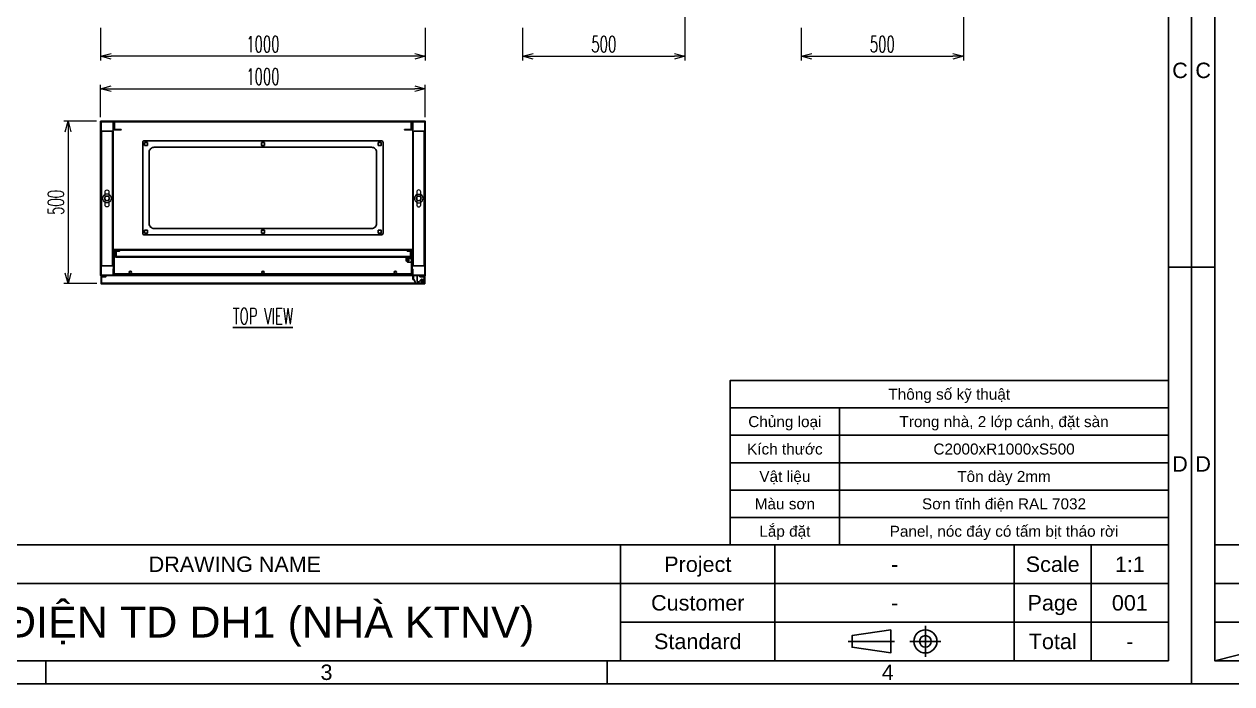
# Model space of a CAD drawing. Header units: millimetres. Extents: x 173893 to 258446, y -176540 to -123824.
# Drawn here: x 187326 to 191045, y -154576 to -152545 of the extents above; entities that cross this region are included whole.
import ezdxf
from ezdxf.enums import TextEntityAlignment as Align

# ---------------------------------------------------------------- set-up
doc = ezdxf.new("R2010")
doc.units = ezdxf.units.MM
doc.header["$LTSCALE"] = 3
doc.linetypes.add('ACAD_ISO04W100', pattern=[30, 24, -3, 0, -3])
doc.linetypes.add('HIDDEN', pattern=[9.525, 6.35, -3.175])
for name, color, linetype in [('@.TEXT', 7, 'Continuous'), ('@.VISIBLE', 7, 'Continuous'), ('centerline', 6, 'ACAD_ISO04W100'), ('dim', 7, 'Continuous'), ('EQUIPMENT', 4, 'Continuous'), ('equipments', 2, 'Continuous')]:
    doc.layers.add(name, color=color, linetype=linetype)
doc.styles.add('Ann_w01', font='romans.shx', dxfattribs={"width": 0.6, "bigfont": 'chineset.shx'})
doc.styles.add('Arial', font='arial.ttf')
doc.dimstyles.new('Dim 01_SC25', dxfattribs={"dimscale": 25, "dimtxt": 2, "dimasz": 1.3, "dimexe": 0.5, "dimexo": 0.5, "dimgap": 0.5, "dimtad": 1, "dimdec": 1, "dimzin": 12, "dimdsep": 46, "dimtxsty": 'Ann_w01', "dimblk": 'OPEN30', "dimcen": 1.5, "dimclrd": 6, "dimclre": 6, "dimclrt": 3, "dimadec": 1, "dimazin": 3, "dimtm": 1e-09, "dimtfac": 1, "dimtdec": 1, "dimtix": 1, "dimtmove": 0, "dimatfit": 3, "dimldrblk": 'OPEN30', "dimfxl": 1, "dimtolj": 1, "dimlwd": 0, "dimlwe": 0, "dimarcsym": 0})

# ---------------------------------------------------------------- blocks, each defined once
blk = doc.blocks.new('Bảng thông số (Made by Tung)')
at = {"color": 8}
for points in [[(-80, 25), (0, 25), (0, 30), (-80, 30)], [(-80, 20), (-60, 20), (-60, 25), (-80, 25)], [(-60, 20), (0, 20), (0, 25), (-60, 25)], [(-80, 15), (-60, 15), (-60, 20), (-80, 20)], [(-60, 15), (0, 15), (0, 20), (-60, 20)], [(-80, 10), (-60, 10), (-60, 15), (-80, 15)], [(-60, 10), (0, 10), (0, 15), (-60, 15)], [(-80, 5), (-60, 5), (-60, 10), (-80, 10)], [(-60, 5), (0, 5), (0, 10), (-60, 10)], [(-80, 0), (-60, 0), (-60, 5), (-80, 5)], [(-60, 0), (0, 0), (0, 5), (-60, 5)]]:
    blk.add_lwpolyline(points, close=True, dxfattribs=at)
at = {"color": 4, "style": 'Arial'}
for tag, p in [('FORM', (-30, 22.5)), ('SIZE', (-30, 17.5)), ('MATERIAL', (-30, 12.5)), ('PAINTING', (-30, 7.5)), ('ASSEMBLY', (-30, 2.5))]:
    blk.add_attdef(tag, text='', height=2, dxfattribs=at).set_placement(p, align=Align.MIDDLE_CENTER)
at = {"layer": '@.TEXT', "color": 1, "style": 'Arial'}
blk.add_text('Thông số kỹ thuật', height=2, dxfattribs=at).set_placement((-40, 27.5), align=Align.MIDDLE_CENTER)
at = {"layer": '@.TEXT', "color": 2, "style": 'Arial'}
for s, p in [('Chủng loại', (-70, 22.5)), ('Kích thước', (-70, 17.5)), ('Vật liệu', (-70, 12.5)), ('Màu sơn', (-70, 7.5)), ('Lắp đặt', (-70, 2.5))]:
    blk.add_text(s, height=2, dxfattribs=at).set_placement(p, align=Align.MIDDLE_CENTER)
blk = doc.blocks.new('Standard ISO')
at = {"color": 6}
for p, q in [((4, -2), (4, 2)), ((-6, 0), (0, 0)), ((6, 0), (2, 0))]:
    blk.add_line(p, q, dxfattribs=at)
blk.add_lwpolyline([(-0.5, 1.5), (-0.5, -1.5), (-5.5, -0.75), (-5.5, 0.75), (-0.5, 1.5)])
for radius in [1.5, 0.75]:
    blk.add_circle((4, 0), radius)
blk = doc.blocks.new('KHUNG BAN VE (Made by Tung)')
at = {"layer": '@.VISIBLE', "color": 8}
for p, q in [((3, 54), (0, 54)), ((294, 54), (297, 54)), ((223, 18), (223, 3)), ((243, 18), (243, 3)), ((274, 18), (274, 3)), ((284, 18), (284, 3)), ((3, 13), (73, 13)), ((123, 13), (294, 13)), ((3, 8), (73, 8)), ((23, 8), (3, 3)), ((223, 8), (294, 8)), ((148.5, 3), (148.5, 0)), ((221.25, 3), (221.25, 0))]:
    blk.add_line(p, q, dxfattribs=at)
for points in [[(0, 0), (297, 0), (297, 210), (0, 210)], [(3, 3), (294, 3), (294, 207), (3, 207)], [(3, 18), (294, 18), (294, 3), (3, 3)]]:
    blk.add_lwpolyline(points, close=True, dxfattribs=at)
blk.add_blockref('Standard ISO', (258.5, 5.5))
at = {"layer": '@.TEXT', "color": 1, "style": 'Arial'}
for s, p in [('C', (1.5, 79.5)), ('C', (295.5, 79.5)), ('D', (1.5, 28.5)), ('D', (295.5, 28.5)), ('3', (184.875, 1.5)), ('4', (257.625, 1.5))]:
    blk.add_text(s, height=2, dxfattribs=at).set_placement(p, align=Align.MIDDLE_CENTER)
at = {"layer": '@.TEXT', "color": 2, "style": 'Arial'}
for s, p in [('DRAWING NAME', (173, 15.5)), ('Project', (233, 15.5)), ('Scale', (279, 15.5)), ('Customer', (233, 10.5)), ('Page', (279, 10.5)), ('Standard', (233, 5.5)), ('Total', (279, 5.5))]:
    blk.add_text(s, height=2, dxfattribs=at).set_placement(p, align=Align.MIDDLE_CENTER)
at = {"layer": '@.TEXT', "color": 1, "style": 'Arial'}
for tag, height, p in [('DESIGNER_NAME', 2, (38, 15.5)), ('PROJECT_CODE', 2, (258.5, 15.5)), ('SCALE', 2, (289, 15.5)), ('APPROVED_NAME', 2, (38, 10.5)), ('CUSTOMER_NAME', 2, (258.5, 10.5)), ('PAGE', 2, (289, 10.5)), ('DRAWING_NAME', 4, (173, 8)), ('TOTAL', 2, (289, 5.5))]:
    blk.add_attdef(tag, text='', height=height, dxfattribs=at).set_placement(p, align=Align.MIDDLE_CENTER)
blk = doc.blocks.new('_Open30')
at = {"color": 0, "linetype": 'ByBlock', "lineweight": -2}
for p, q in [((-1, 0.27), (0, 0)), ((0, 0), (-1, -0.27)), ((0, 0), (-1, 0))]:
    blk.add_line(p, q, dxfattribs=at)
blk = doc.blocks.new('*D159')
at = {"layer": 'Defpoints', "color": 0, "transparency": 16777216}
for p in [(188561.3, -152743.9), (187561.3, -152843.9), (188561.3, -152843.9)]:
    blk.add_point(p, dxfattribs=at)
at = {"layer": 'dim', "color": 6, "lineweight": 0, "transparency": 16777216}
for p, q in [((187561.3, -152831.4), (187561.3, -152731.4)), ((187593.8, -152743.9), (188528.8, -152743.9)), ((188561.3, -152831.4), (188561.3, -152731.4))]:
    blk.add_line(p, q, dxfattribs=at)
at = {"layer": 'dim', "color": 6, "lineweight": 0, "transparency": 16777216, "xscale": 32.5, "yscale": 32.5, "zscale": 32.5, "rotation": 180}
blk.add_blockref('_Open30', (187561.3, -152743.9), dxfattribs=at)
at = {"layer": 'dim', "color": 6, "lineweight": 0, "transparency": 16777216, "xscale": 32.5, "yscale": 32.5, "zscale": 32.5}
blk.add_blockref('_Open30', (188561.3, -152743.9), dxfattribs=at)
at = {"layer": 'dim', "color": 3, "transparency": 16777216, "insert": (188061.3, -152706.4), "char_height": 50, "attachment_point": 5, "style": 'Ann_w01'}
blk.add_mtext('\\A1;1000', dxfattribs=at)
blk = doc.blocks.new('*D160')
at = {"layer": 'Defpoints', "color": 0, "transparency": 16777216}
for p in [(187561.3, -152843.9), (187461.3, -153343.9), (187562.8, -153343.9)]:
    blk.add_point(p, dxfattribs=at)
at = {"layer": 'dim', "color": 6, "lineweight": 0, "transparency": 16777216}
for p, q in [((187548.8, -152843.9), (187448.8, -152843.9)), ((187461.3, -152876.4), (187461.3, -153311.4)), ((187550.3, -153343.9), (187448.8, -153343.9))]:
    blk.add_line(p, q, dxfattribs=at)
at = {"layer": 'dim', "color": 6, "lineweight": 0, "transparency": 16777216, "xscale": 32.5, "yscale": 32.5, "zscale": 32.5}
for p, rotation in [((187461.3, -152843.9), 90), ((187461.3, -153343.9), 270)]:
    blk.add_blockref('_Open30', p, dxfattribs=dict(at, rotation=rotation))
at = {"layer": 'dim', "color": 3, "transparency": 16777216, "insert": (187423.8, -153093.9), "char_height": 50, "attachment_point": 5, "rotation": 90, "style": 'Ann_w01'}
blk.add_mtext('\\A1;500', dxfattribs=at)
blk = doc.blocks.new('*D162')
at = {"layer": 'Defpoints', "color": 0, "transparency": 16777216}
for p in [(189361.3, -152443.9), (188861.3, -152543.9), (189361.3, -152643.9)]:
    blk.add_point(p, dxfattribs=at)
at = {"layer": 'dim', "color": 6, "lineweight": 0, "transparency": 16777216}
for p, q in [((189361.3, -152456.4), (189361.3, -152656.4)), ((188861.3, -152556.4), (188861.3, -152656.4)), ((188893.8, -152643.9), (189328.8, -152643.9))]:
    blk.add_line(p, q, dxfattribs=at)
at = {"layer": 'dim', "color": 6, "lineweight": 0, "transparency": 16777216, "xscale": 32.5, "yscale": 32.5, "zscale": 32.5, "rotation": 180}
blk.add_blockref('_Open30', (188861.3, -152643.9), dxfattribs=at)
at = {"layer": 'dim', "color": 6, "lineweight": 0, "transparency": 16777216, "xscale": 32.5, "yscale": 32.5, "zscale": 32.5}
blk.add_blockref('_Open30', (189361.3, -152643.9), dxfattribs=at)
at = {"layer": 'dim', "color": 3, "transparency": 16777216, "insert": (189111.3, -152606.4), "char_height": 50, "attachment_point": 5, "style": 'Ann_w01'}
blk.add_mtext('\\A1;500', dxfattribs=at)
blk = doc.blocks.new('*D164')
at = {"layer": 'Defpoints', "color": 0, "transparency": 16777216}
for p in [(190218.9, -152443.9), (189718.9, -152543.9), (190218.9, -152643.9)]:
    blk.add_point(p, dxfattribs=at)
at = {"layer": 'dim', "color": 6, "lineweight": 0, "transparency": 16777216}
for p, q in [((190218.9, -152456.4), (190218.9, -152656.4)), ((189718.9, -152556.4), (189718.9, -152656.4)), ((189751.4, -152643.9), (190186.4, -152643.9))]:
    blk.add_line(p, q, dxfattribs=at)
at = {"layer": 'dim', "color": 6, "lineweight": 0, "transparency": 16777216, "xscale": 32.5, "yscale": 32.5, "zscale": 32.5, "rotation": 180}
blk.add_blockref('_Open30', (189718.9, -152643.9), dxfattribs=at)
at = {"layer": 'dim', "color": 6, "lineweight": 0, "transparency": 16777216, "xscale": 32.5, "yscale": 32.5, "zscale": 32.5}
blk.add_blockref('_Open30', (190218.9, -152643.9), dxfattribs=at)
at = {"layer": 'dim', "color": 3, "transparency": 16777216, "insert": (189968.9, -152606.4), "char_height": 50, "attachment_point": 5, "style": 'Ann_w01'}
blk.add_mtext('\\A1;500', dxfattribs=at)
blk = doc.blocks.new('*D165')
at = {"layer": 'Defpoints', "color": 0, "transparency": 16777216}
for p in [(187561.3, -152543.9), (188561.3, -152543.9), (187561.3, -152643.9)]:
    blk.add_point(p, dxfattribs=at)
at = {"layer": 'dim', "color": 6, "lineweight": 0, "transparency": 16777216}
for p, q in [((187561.3, -152556.4), (187561.3, -152656.4)), ((188561.3, -152556.4), (188561.3, -152656.4)), ((188528.8, -152643.9), (187593.8, -152643.9))]:
    blk.add_line(p, q, dxfattribs=at)
at = {"layer": 'dim', "color": 6, "lineweight": 0, "transparency": 16777216, "xscale": 32.5, "yscale": 32.5, "zscale": 32.5, "rotation": 180}
blk.add_blockref('_Open30', (187561.3, -152643.9), dxfattribs=at)
at = {"layer": 'dim', "color": 6, "lineweight": 0, "transparency": 16777216, "xscale": 32.5, "yscale": 32.5, "zscale": 32.5}
blk.add_blockref('_Open30', (188561.3, -152643.9), dxfattribs=at)
at = {"layer": 'dim', "color": 3, "transparency": 16777216, "insert": (188061.3, -152606.4), "char_height": 50, "attachment_point": 5, "style": 'Ann_w01'}
blk.add_mtext('\\A1;1000', dxfattribs=at)

msp = doc.modelspace()

# ---------------------------------------------------------------- linework, layer by layer
at = {"color": 1}
for p, q in [((187564.33, -152873.95), (187564.33, -153288.95)), ((187598.33, -152873.95), (187598.33, -153288.95)), ((188524.33, -152873.95), (188524.33, -153288.95)), ((188558.33, -152873.95), (188558.33, -153288.95))]:
    msp.add_line(p, q, dxfattribs=at)
at = {"color": 6}
for p, q in [((187621.83, -153238.95), (188500.83, -153238.95)), ((187621.83, -153240.45), (188500.83, -153240.45)), ((188505.83, -153271.95), (188511.83, -153271.95)), ((188508.83, -153274.95), (188508.83, -153268.95)), ((188519.33, -153313.95), (187603.33, -153313.95))]:
    msp.add_line(p, q, dxfattribs=at)
at = {"color": 1, "linetype": 'Continuous'}
for p, q in [((188508.83, -153262.95), (188508.83, -153260.95)), ((188519.96, -153271.95), (188517.46, -153271.95))]:
    msp.add_line(p, q, dxfattribs=at)
at = {"linetype": 'HIDDEN'}
msp.add_line((187601.33, -153317.45), (188521.33, -153317.45), dxfattribs=at)
msp.add_line((187601.33, -153318.95), (188521.33, -153318.95))
for points in [[(187624.83, -152868.95), (187601.33, -152868.95), (187601.33, -152843.95), (187561.33, -152843.95), (187561.33, -153318.95), (187601.33, -153318.95), (187601.33, -153298.95), (187599.83, -153298.95), (187599.83, -153317.45), (187562.83, -153317.45), (187562.83, -152845.45), (187599.83, -152845.45), (187599.83, -152870.45), (187624.83, -152870.45)], [(188497.83, -152868.95), (188521.33, -152868.95), (188521.33, -152843.95), (188561.33, -152843.95), (188561.33, -153318.95), (188521.33, -153318.95), (188521.33, -153298.95), (188522.83, -153298.95), (188522.83, -153317.45), (188559.83, -153317.45), (188559.83, -152845.45), (188522.83, -152845.45), (188522.83, -152870.45), (188497.83, -152870.45)], [(187696.83, -152909.45), (187705.83, -152909.45), (187705.83, -152918.45), (187696.83, -152918.45)], [(188056.83, -152909.45), (188065.83, -152909.45), (188065.83, -152918.45), (188056.83, -152918.45)], [(188416.83, -152909.45), (188425.83, -152909.45), (188425.83, -152918.45), (188416.83, -152918.45)], [(187696.83, -153188.45), (187705.83, -153188.45), (187705.83, -153179.45), (187696.83, -153179.45)], [(188056.83, -153188.45), (188065.83, -153188.45), (188065.83, -153179.45), (188056.83, -153179.45)], [(188416.83, -153188.45), (188425.83, -153188.45), (188425.83, -153179.45), (188416.83, -153179.45)]]:
    msp.add_lwpolyline(points, close=True)
at = {"color": 4}
for points in [[(187604.33, -152866.95), (187604.33, -152845.45), (188518.33, -152845.45), (188518.33, -152866.95), (188519.83, -152866.95), (188519.83, -152843.95), (187602.83, -152843.95), (187602.83, -152866.95)], [(187609.33, -153260.45), (187609.33, -153243.45), (187619.83, -153243.45), (187619.83, -153241.95), (187607.83, -153241.95), (187607.83, -153261.95), (188517.83, -153261.95), (188517.83, -153241.95), (188505.83, -153241.95), (188505.83, -153243.45), (188516.33, -153243.45), (188516.33, -153260.45)], [(187564.33, -153342.45), (187564.33, -153322.45), (187577.83, -153322.45), (187577.83, -153320.95), (187562.83, -153320.95), (187562.83, -153343.95), (188559.83, -153343.95), (188559.83, -153320.95), (188544.83, -153320.95), (188544.83, -153322.45), (188558.33, -153322.45), (188558.33, -153342.45)]]:
    msp.add_lwpolyline(points, close=True, dxfattribs=at)
at = {"color": 1}
for points in [[(187562.83, -153288.95), (187599.83, -153288.95), (187599.83, -152873.95), (187562.83, -152873.95)], [(188559.83, -153288.95), (188522.83, -153288.95), (188522.83, -152873.95), (188559.83, -152873.95)]]:
    msp.add_lwpolyline(points, close=True, dxfattribs=at)
for points in [[(187696.33, -153193.95), (188426.33, -153193.95, 0.4142136), (188431.33, -153188.95), (188431.33, -152908.95, 0.4142136), (188426.33, -152903.95), (187696.33, -152903.95, 0.4142136), (187691.33, -152908.95), (187691.33, -153188.95, 0.4142136)], [(187726.33, -153173.95), (188396.33, -153173.95, 0.4142136), (188411.33, -153158.95), (188411.33, -152938.95, 0.4142136), (188396.33, -152923.95), (187726.33, -152923.95, 0.4142136), (187711.33, -152938.95), (187711.33, -153158.95, 0.4142136)]]:
    msp.add_lwpolyline(points, format="xyb", close=True)
at = {"color": 6}
for points in [[(187621.83, -153238.95), (187601.83, -153238.95), (187601.83, -153313.95), (187603.33, -153313.95), (187603.33, -153240.45), (187621.83, -153240.45)], [(188500.83, -153238.95), (188520.83, -153238.95), (188520.83, -153313.95), (188519.33, -153313.95), (188519.33, -153240.45), (188500.83, -153240.45)]]:
    msp.add_lwpolyline(points, close=True, dxfattribs=at)
for centre in [(187581.33, -153081.45), (188541.33, -153081.45)]:
    msp.add_circle(centre, 7)
at = {"color": 8}
msp.add_circle((188508.83, -153271.95), 2.5, dxfattribs=at)
at = {"color": 6}
for centre in [(187653.33, -153308.95), (188061.33, -153308.95), (188469.33, -153308.95)]:
    msp.add_circle(centre, 3.5, dxfattribs=at)
at = {"layer": 'centerline'}
for p, q in [((188531.33, -153317.95), (188531.33, -153319.95)), ((188547.83, -153336.45), (188555.83, -153336.45)), ((188551.83, -153332.45), (188551.83, -153340.45))]:
    msp.add_line(p, q, dxfattribs=at)
at = {"layer": 'EQUIPMENT'}
for points in [[(188525.63, -153318.95), (188525.63, -153330.64, 0.1316525), (188525.76, -153331.14), (188525.63, -153330.91), (188523.63, -153330.91), (188523.63, -153318.95), (188536.63, -153318.95), (188536.63, -153336.45, 0.4142136), (188538.63, -153338.45), (188541.34, -153338.45)], [(188541.76, -153339.45), (188541.34, -153338.45), (188547.59, -153332.21, -1.4966058), (188551.83, -153342.45), (188532.29, -153342.45), (188531.13, -153342.45), (188531.13, -153340.45), (188531.13, -153340.45)]]:
    msp.add_lwpolyline(points, format="xyb", dxfattribs=at)
msp.add_lwpolyline([(188525.76, -153331.14), (188532.29, -153342.45), (188532.87, -153341.45)], dxfattribs=at)
msp.add_circle((188551.83, -153336.45), 3.5, dxfattribs=at)
at = {"layer": 'equipments', "color": 8, "lineweight": 0}
for p, q in [((187587.33, -153067.95), (187575.33, -153067.95)), ((188535.33, -153067.95), (188547.33, -153067.95)), ((187587.33, -153094.95), (187575.33, -153094.95)), ((188535.33, -153094.95), (188547.33, -153094.95))]:
    msp.add_line(p, q, dxfattribs=at)
at = {"layer": 'equipments'}
for p, q in [((188502.83, -153261.95), (188514.83, -153261.95)), ((188502.83, -153271.95), (188502.83, -153261.95)), ((188519.33, -153265.95), (188508.83, -153265.95)), ((188514.83, -153265.95), (188514.83, -153261.95)), ((188519.33, -153265.95), (188519.33, -153277.95)), ((188519.33, -153277.95), (188508.83, -153277.95))]:
    msp.add_line(p, q, dxfattribs=at)
at = {"layer": 'equipments', "lineweight": 0}
for points in [[(187581.33, -153055.45), (187581.33, -153055.45, -0.4142136), (187587.33, -153061.45), (187587.33, -153101.45, 0), (187587.33, -153101.45, -1), (187575.33, -153101.45), (187575.33, -153061.45, -0.4142136)], [(188541.33, -153055.45), (188541.33, -153055.45, 0.4142136), (188535.33, -153061.45), (188535.33, -153101.45, 0), (188535.33, -153101.45, 1), (188547.33, -153101.45), (188547.33, -153061.45, 0.4142136)]]:
    msp.add_lwpolyline(points, format="xyb", close=True, dxfattribs=at)
for centre, start, end in [((187581.33, -153081.45), 116.3878, 243.6122), ((187581.33, -153081.45), 296.3878, 63.6122), ((188541.33, -153081.45), 116.3878, 243.6122), ((188541.33, -153081.45), 296.3878, 63.6122)]:
    msp.add_arc(centre, 13.5, start, end, dxfattribs=at)
at = {"layer": 'equipments'}
msp.add_arc((188508.83, -153271.95), 6, 90, 270, dxfattribs=at)

# ---------------------------------------------------------------- block references
at = {"xscale": 16.875, "yscale": 16.875, "zscale": 16.875}
msp.add_blockref('Bảng thông số (Made by Tung)', (190850.07, -154148.43), dxfattribs=at).add_auto_attribs({'MATERIAL': 'Tôn dày 2mm', 'ASSEMBLY': 'Panel, nóc đáy có tấm bịt tháo rời', 'PAINTING': 'Sơn tĩnh điện RAL 7032', 'SIZE': 'C2000xR1000xS500', 'FORM': 'Trong nhà, 2 lớp cánh, đặt sàn'})
at = {"layer": '@.VISIBLE'}
ref = msp.add_blockref('KHUNG BAN VE (Made by Tung)', (183864.63, -154576.11), dxfattribs=dict(at, xscale=23.76, yscale=23.76, zscale=23.76))
ref.add_attrib('TOTAL', '-', dxfattribs={"layer": '@.TEXT', "color": 1, "height": 47.52, "style": 'Arial'}).set_placement((190731.27, -154445.43), align=Align.MIDDLE_CENTER)
ref.add_attrib('PAGE', '001', dxfattribs={"layer": '@.TEXT', "color": 1, "height": 47.52, "style": 'Arial'}).set_placement((190731.27, -154326.63), align=Align.MIDDLE_CENTER)
ref.add_attrib('SCALE', '1:1', dxfattribs={"layer": '@.TEXT', "color": 1, "height": 47.52, "style": 'Arial'}).set_placement((190731.27, -154207.83), align=Align.MIDDLE_CENTER)
ref.add_attrib('CUSTOMER_NAME', '-', dxfattribs={"layer": '@.TEXT', "color": 1, "height": 47.52, "style": 'Arial'}).set_placement((190006.59, -154326.63), align=Align.MIDDLE_CENTER)
ref.add_attrib('PROJECT_CODE', '-', dxfattribs={"layer": '@.TEXT', "color": 1, "height": 47.52, "style": 'Arial'}).set_placement((190006.59, -154207.83), align=Align.MIDDLE_CENTER)
ref.add_attrib('DRAWING_NAME', 'TỦ ĐIỆN TD DH1 (NHÀ KTNV)', dxfattribs={"layer": '@.TEXT', "color": 1, "height": 95.04, "style": 'Arial'}).set_placement((187975.11, -154386.03), align=Align.MIDDLE_CENTER)
at = {"layer": '@.VISIBLE', "xscale": 23.76, "yscale": 23.76, "zscale": 23.76}
msp.add_blockref('KHUNG BAN VE (Made by Tung)', (190921.35, -154576.11), dxfattribs=at)

# ---------------------------------------------------------------- texts
at = {"layer": 'dim', "color": 2, "insert": (188061.33, -153443.95), "char_height": 50, "attachment_point": 5, "style": 'Ann_w01'}
msp.add_mtext('\\A1;{\\LTOP VIEW}', dxfattribs=at)

# ---------------------------------------------------------------- dimensions: what is measured, and where the dimension line sits
at = {"layer": 'dim'}
for base, p1, p2, picture, middle in [((189361.33, -152643.95), (188861.33, -152543.95), (189361.33, -152443.95), '*D162', (189111.33, -152606.45)), ((190218.89, -152643.95), (189718.89, -152543.95), (190218.89, -152443.95), '*D164', (189968.89, -152606.45)), ((187561.33, -152643.95), (188561.33, -152543.95), (187561.33, -152543.95), '*D165', (188061.33, -152606.45)), ((188561.33, -152743.95), (187561.33, -152843.95), (188561.33, -152843.95), '*D159', (188061.33, -152706.45))]:
    dim = msp.add_linear_dim(base=base, p1=p1, p2=p2, dimstyle='Dim 01_SC25', dxfattribs=at)
    dim.commit()
    dim.dimension.update_dxf_attribs({"geometry": picture, "text_midpoint": middle})
dim = msp.add_linear_dim(base=(187461.33, -153343.95), p1=(187561.33, -152843.95), p2=(187562.83, -153343.95), angle=90, dimstyle='Dim 01_SC25', dxfattribs=at)
dim.commit()
dim.dimension.update_dxf_attribs({"geometry": '*D160', "text_midpoint": (187423.83, -153093.95)})

doc.saveas('drawing.dxf')
